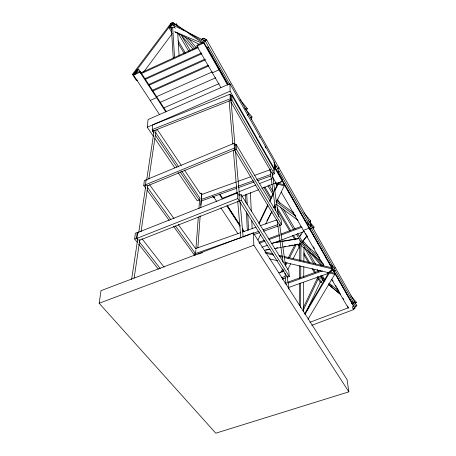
<?xml version="1.0" encoding="UTF-8"?>
<svg xmlns="http://www.w3.org/2000/svg" width="456" height="456" viewBox="0 0 456 456"><rect width="100%" height="100%" fill="white"/><g stroke="black" fill="none" stroke-linecap="round" stroke-linejoin="round"><path stroke-width="0.68" d="M215.557 62.917L215.557 61.97M212.103 56.84L212.108 55.9M299.267 305.303L299.461 283.404M299.507 278.462L299.615 265.745M299.66 260.803L299.809 243.914M300.424 307.783L300.641 283.045M300.686 278.097L300.795 266.082M300.84 260.427L300.988 244.171M303.411 311.385L303.673 282.315M303.719 277.351L303.816 266.714M303.861 261.755L303.992 247.574M208.603 50.69L208.614 49.755M227.726 85.238L203.701 43.041L203.724 42.112L196.969 45.201L196.935 46.13L220.829 87.489M197.875 247.819L200.178 215.899M200.794 207.389L201.763 193.914M195.464 255.155L195.835 250.207M195.937 248.794L198.309 217.039M198.936 208.591L199.671 198.73M200.817 205.183L201.74 193.737M152.264 129.561L152.749 124.847L230.092 94.175L230.884 95.686L230.992 100.291L153.159 130.992L152.264 129.561L230.195 98.775L230.092 94.175M153.871 133.021L152.674 131.254L152.817 129.909M146.051 179.863L145.538 184.794L146.239 185.746M145.869 188.379L143.788 185.518L144.313 180.582L234.184 143.258L235.102 144.797L235.239 149.625L147.242 185.951M137.877 239.953L136.561 238.277L137.188 232.531L135.318 233.272L134.674 239.018L137.313 242.375M138.367 240.13L136.96 238.328L137.587 232.588L237.542 192.945L239.075 195.385L239.263 201.028L139.382 240.318M153.638 136.652L147.242 127.241L148.103 119.523L229.932 83.687L274.21 161.88L274.894 169.706L273.577 170.236M165.847 111.971L139.992 72.173L140.123 71.216L133.688 74.163L133.551 75.12L159.6 114.712M99.163 303.263L101.015 290.666L253.257 232.851L347.033 379.603L348.857 391.829L215.796 433.2L99.163 303.263L253.878 245.22L253.257 232.851M134.144 278.086L139.872 239.485M141.018 231.768L147.892 185.45M148.827 179.128L156.123 130.006M131.624 279.397L137.609 239.862M138.721 232.492L145.891 185.119M146.632 180.205L154.065 131.083M251.461 119.58L251.98 116.81L247.46 111.486M246.753 110.489L247.226 108.351L239.896 99.63M306.951 310.411L320.22 282.292L317.119 277.071M320.22 282.292L321.366 282.361L322.569 279.813L323.92 280.907L323.253 279.767M303.069 308.199L317.667 277.51M302.995 310.889L318.197 278.884M258.905 223.183L267.712 204.704M269.536 200.879L273.486 192.597M274.398 190.682L277.989 183.152L284.134 184.822L284.23 185.837L276.199 202.407M259.105 223.913L267.98 205.325M269.815 201.478L273.492 193.783M274.711 191.218L278.08 184.167L277.989 183.152M257.976 240.01L260.758 234.276M265.7 224.078L271.879 211.333M273.731 207.508L275.276 204.322M300.059 243.413L299.239 245.043L298.059 245.003M282.686 279.568L283.324 278.308M287.759 269.502L290.609 263.842M293.145 258.808L299.164 246.861M282.258 272.118L283.535 269.599M285.45 265.82L287.052 262.667M289.606 257.629L296.315 244.399M280.725 272.722L282.652 268.932M285.222 263.876L285.861 262.61M288.112 258.181L294.855 244.906M266.891 220.983L271.93 211.692M273.942 207.982L274.951 206.123M274.324 167.073L331.637 267.746L331.797 268.778L329.46 272.887L284.692 262.411M304.562 313.865L328.884 272.449M304.984 314.378L329.346 272.962L334.778 274.295L308.034 319.211M200.076 193.635L200.173 193.481A0.861 0.661 5.2 0 1 201.535 193.424A0.861 0.661 5.2 0 1 201.307 194.455M299.404 236.539L302.584 232.081M300.042 236.254L301.245 234.578M143.68 71.991L172.345 33.476M141.354 73.473L138.601 69.227L135.079 74.054L138.647 69.301L137.262 69.409L133.688 74.163L172.054 23.182L173.377 22.948L174.135 24.236M171.644 32.296L168.8 27.508L170.122 27.274L173.377 22.948M137.615 80.136L136.281 80.307L132.4 74.413L170.778 23.495L173.417 23.022L170.168 27.349L168.845 27.582M168.8 27.508L172.054 23.182M306.688 236.128L302.203 241.976L307.162 236.037M313.215 228.165L314.081 227.037L310.051 222.289M309.744 221.912L310.65 220.886L303.793 212.718M355.572 303.001L356.37 302.242L350.795 295.83M353.571 309.037L354.899 308.587L354.722 307.555L356.837 305.742L206.671 39.843L203.359 38.218L201.894 39.341L203.404 38.293L206.716 39.923M351.639 303.183L352.739 304.072L353.805 303.16L350.539 300.532L333.98 271.44M356.37 302.242L355.309 303.154L353.964 301.598M331.877 267.398L333 266.458L329.694 263.91L309.755 228.872M334.088 268.373L335.2 267.433M334.054 271.223L335.166 270.283M310.65 220.886L309.464 221.872L308.598 220.841M307.749 224.985L308.934 224.004L305.6 221.576L304.899 220.339M310.108 226.073L311.294 225.099M310.143 226.13L311.323 225.15L310.171 224.278M310.16 229.22L311.34 228.245M314.081 227.037L312.907 228.017L311.659 226.546M277.75 172.248L279.021 171.222M275.002 167.42L276.279 166.389L274.045 164.901M277.618 168.748L278.89 167.722M277.653 168.811L278.924 167.779M250.635 117.882L251.98 116.81M247.226 108.351L245.864 109.429L244.558 107.872M247.597 114.621L248.497 113.909M247.18 115.049L248.537 113.971M247.22 115.117L248.577 114.04M207.32 48.439L208.785 47.31M206.671 39.843L203.769 42.191L173.251 23.051L170.59 23.843L171.963 22.8L174.83 24.208L173.497 25.337M174.876 24.282L172.003 22.874L170.63 23.917L205.24 41.057M170.59 23.843L173.451 25.262L174.83 24.208M174.836 24.903L176.215 23.854L178.963 27.126M133.551 75.12L139.992 72.173M196.935 46.13L203.701 43.041M140.454 73.063L197.972 46.786M141.571 73.45L198.32 47.538M144.928 78.666L201.541 52.97M145.407 79.355L201.894 53.728M148.12 84.765L204.995 59.109M149.192 85.192L205.422 59.844M151.911 90.505L208.415 65.174M152.937 90.961L208.911 65.892M212.359 71.86L156.636 96.666L156.539 97.641L150.218 100.451M212.353 72.812L218.977 69.865L218.965 67.972M160.295 102.304L215.762 77.765M163.909 107.872L219.131 83.596M147.242 127.241L230.103 91.189L229.932 83.687M230.69 95.857L231.825 95.367L273.908 169.062L274.324 173.844L272.711 174.488L230.935 101.944M152.674 131.254L154.299 130.553M230.223 100.708L231.939 99.967L231.825 95.367M196.234 248.315L240.694 232.628M143.788 185.518L234.316 148.08L234.184 143.258M236.219 144.489L281.135 219.775L281.58 224.728L279.836 225.389L234.498 150.092L236.368 149.317L236.219 144.489L235.108 144.94M199.186 199.962L197.214 200.754L178.022 172.528M237.61 192.284L222.556 198.257L219.957 194.256M238.921 191.765L255.941 185.011M259.213 183.711L271.651 178.775M239.075 195.385L241.093 194.592L288.745 270.835L289.286 276.547L287.4 277.225L237.713 198.582L237.542 192.945M241.999 196.268L258.506 189.753M261.812 188.453L272.375 184.281M273.697 183.757L276.336 182.719M134.674 239.018L136.561 238.277M136.96 238.328L237.713 198.582M276.359 183.614L282.384 181.231L282.287 180.223M276.427 183.728L282.452 181.351L282.258 179.333L277.858 171.599M239.263 201.028L241.292 200.23L241.093 194.592M309.915 322.284L348.481 307.754M258.962 242.301L264.298 240.301M268.299 238.796L278.969 234.789M280.97 234.036L300.983 226.524M259.15 243.282L265.084 241.059M269.04 239.571L279.591 235.615M280.907 235.119L302.009 227.202M303.354 230.343L309.122 228.188L308.991 227.162M311.722 325.327L353.668 309.584M261.835 247.323L267.165 245.339M271.155 243.846L280.474 240.369M281.808 239.867L304.443 231.42M201.472 194.581L236.259 182.001M237.593 181.516L250.971 176.677M254.317 175.469L270.368 169.66M278.815 272.813L284.145 270.887M201.159 199.517L236.63 186.743M237.969 186.259L253.365 180.713M256.711 179.51L270.767 174.448M200.805 201.147L236.789 188.203M238.123 187.724L254.117 181.972M257.446 180.775L270.773 175.982M281.323 277.801L285.319 276.364L285.034 273.19M282.8 278.878L285.479 277.915M284.909 283.216L286.248 282.737M287.588 282.258L320.397 270.533M288.289 283.073L322.392 270.904M330.03 271.445L333.125 270.345L354.899 308.587M329.973 271.582L333.182 270.442L332.971 269.319M288.637 287.474L328.599 273.275M242.695 231.922L256.044 227.213M260.045 225.8L276.724 219.917M240.996 237.565L194.062 254.038L194.9 255.274M243.002 236.858L250.344 234.281M251.683 233.814L259.031 231.232M263.038 229.83L277.727 224.671L277.134 220.453M197.807 254.248L202.504 252.601M254.123 234.515L259.487 232.634M263.511 231.226L278.263 226.056M173.291 58.619L171.342 27.394L174.688 27.457M265.939 249.859L269.422 249.25M276.387 248.024L277.784 247.779M284.054 246.679L285.45 246.434M288.933 245.824L290.324 245.579M291.72 245.334L293.111 245.089M294.508 244.843L297.99 244.234M264.486 250.378L270.083 249.392M274.284 248.651L281.278 247.42M282.68 247.175L300.875 243.971L299.695 243.937M274.825 242.415L280.377 241.498M281.768 241.27L298.885 238.442M272.688 243.008L280.394 241.731M281.797 241.498L298.612 238.716M137.262 69.409L138.601 69.227M132.4 74.413L135.079 74.054M214.668 197.38L213.402 197.391L212.644 196.245M171.342 27.394L172.693 27.588M269.536 258.86L277.801 260.798M265.033 252.02L272.654 253.815M278.884 255.286L282.349 256.107M283.735 256.432L331.637 267.746L333.125 270.345M265.472 253.143L273.76 255.098M279.289 256.397L282.743 257.212M284.122 257.537L331.797 268.778M329.192 271.93L334.618 273.258L334.778 274.295M278.08 184.167L284.23 185.837M174.682 31.658L201.831 43.103M201.894 39.341L205.194 40.977L229.67 84.155M175.138 32.062L199.751 44.585M173.28 23.21L180.342 27.93M181.516 28.722L183.871 30.295M188.579 33.442L202.709 42.892M276.53 200.395L293.63 212.855M275.897 201.672L295.807 216.241M276.615 204.522L298.218 220.43M302.972 242.62L302.18 242.011L304.91 245.151M299.695 240.779L318.031 254.915M299.632 242.438L319.645 257.931M301.279 245.733L321.833 261.715M320.255 276.154L324.661 279.705M329.067 283.25L338.426 290.785M355.914 305.001L356.837 305.742M319.679 277.362L324.085 280.924M328.497 284.487L340.615 294.28M328.269 284.419L340.786 294.656M328.913 283.353L329.967 284.27M331.027 285.194L332.088 286.111M351.679 303.149L352.739 304.072M337.622 291.737L339.68 293.641M302.921 240.762L310.821 249.854M318.721 258.94L322.905 263.75M312.332 253.696L323.002 265.973M308.353 250.76L321.4 265.78M188.584 38.578L196.371 47.84M184.868 36.845L194.934 48.826M193.253 49.487L181.363 35.34L190.317 50.605M275.156 183.061L276.98 185.233M138.635 244.051L158.414 269.222M139.194 241.634L160.25 268.527M137.188 232.531L138.06 233.654M141.976 238.693L164.166 267.256M147.117 190.101L169.21 220.43M173.377 226.153L194.632 255.337M147.419 187.376L170.806 219.604M175.4 225.937L195.858 254.14M149.579 184.737L174.032 218.658M178.176 224.403L196 249.124M154.84 138.413L174.825 167.819M199.454 200.361L180.183 171.895M155.467 135.381L176.991 167.181M155.49 132.314L178.832 166.907M181.596 171.017L200.195 198.577M157.263 129.544L181.266 165.334M184.418 170.025L200.161 193.498M213.425 196.513L216.925 201.837M220.881 207.85L237.889 233.7M140.123 71.216L166.411 111.731M227.031 205.16L240.124 225.332M242.432 228.895L244.359 231.859M227.265 205.827L233.044 214.736M233.82 215.922L239.6 224.825M242.296 228.98L243.453 230.764M219.256 194.188L222.346 198.941M227.042 206.175L240.107 226.284M242.41 229.83L243.561 231.608M253.878 245.22L348.857 391.829M241.292 200.23L289.286 276.547M234.316 148.08L235.239 149.625M236.368 149.317L281.58 224.728M178.148 43.234L184.309 53.603M263.79 187.342L270.699 198.97M274.347 205.103L275.675 207.337M277.476 210.37L289.737 231.004M292.262 235.25L294.787 239.497M297.506 244.074L299.883 248.07M303.833 254.716L308.501 262.57M312.092 268.612L314.606 272.842M170.122 27.274L171.473 29.554M178.148 40.806L185.364 52.981M264.754 186.88L271.291 197.904M277.128 207.748L290.563 230.405M293.464 235.302L295.642 238.978M298.686 244.114L299.791 245.966M303.856 252.823L309.932 263.072M313.506 269.103L315.649 272.716M317.792 276.336L321.366 282.361M173.451 25.262L175.235 28.295M178.421 33.698L188.869 51.454M267.86 185.66L272.922 194.256M280.383 206.938L293.641 229.459M296.508 234.333L301.359 242.569M304.072 247.186L313.705 263.551M317.273 269.61L318.345 271.428M320.842 275.669L322.58 278.627M269.108 184.902L273.435 192.272M277.396 199.027L279.95 203.376M283.187 208.905L295.078 229.168M297.603 233.472L303.519 243.55M307.196 249.825L315.712 264.332M322.096 275.219L324.928 280.052M272.466 176.871L277.128 184.948M281.261 192.101L323.902 265.916M327.596 272.312L328.274 273.486M331.689 279.397L348.338 308.21M293.219 211.966L293.92 213.186M294.627 214.405L295.682 216.235M305.509 233.261L306.215 234.487M306.922 235.718L307.629 236.943M313.3 246.764L314.361 248.605M322.859 263.334L323.572 264.56M332.452 279.95L333.148 281.158M335.599 285.405L336.3 286.619M337.001 287.833L339.099 291.469M342.952 298.144L343.653 299.353M347.5 306.027L348.202 307.241M231.939 99.967L274.324 173.844M203.724 42.112L227.989 84.77M274.176 165.961L354.722 307.555M282.007 180.114L304.192 219.097M230.103 91.189L274.894 169.706M259.207 136.264L259.903 137.495M265.13 146.718L265.825 147.944M273.839 162.085L355.783 306.649M207.007 46.928L228.296 84.388M274.432 165.562L275.806 167.985M279.545 224.033L280.275 225.35M230.195 98.775L230.992 100.291M272.107 173.964L272.773 175.264L272.659 173.89M333.952 270.294L334.105 271.32M331.78 266.469L331.934 267.495M272.129 172.311L278.513 216.663M279.625 224.409L285.604 265.945M287.023 275.8L288.95 289.178M277.727 224.671L283.005 262.029M285.091 276.832L286.186 284.584M269.889 169.113L275.743 210.609M310.057 228.251L310.188 229.277M307.652 224.016L307.783 225.042M279.562 174.591L279.659 175.6M276.838 169.803L276.929 170.806M231.027 101.021L234.954 145.008M235.456 150.685L239.446 195.379M240.016 201.763L243.179 237.234M229.094 100.679L232.811 143.976M233.341 150.138L237.074 193.657M237.724 201.233L240.893 238.135M172.664 27.16L174.557 57.553M177.697 32.826L179.094 55.569M250.355 192.666L251.284 211.077M251.746 220.282L252.179 228.781M246.724 194.176L247.266 204.784M247.733 213.984L248.566 230.251M245.499 194.649L245.904 202.47M246.377 211.709L247.323 230.183M176.215 23.854L176.272 25.006M225.669 79.76L225.68 80.712M222.334 73.9L222.346 74.852M353.628 308.398A1.784 0.37 68.9 0 1 353.286 309.208A1.784 0.37 68.9 0 1 352.345 306.443"/></g></svg>
